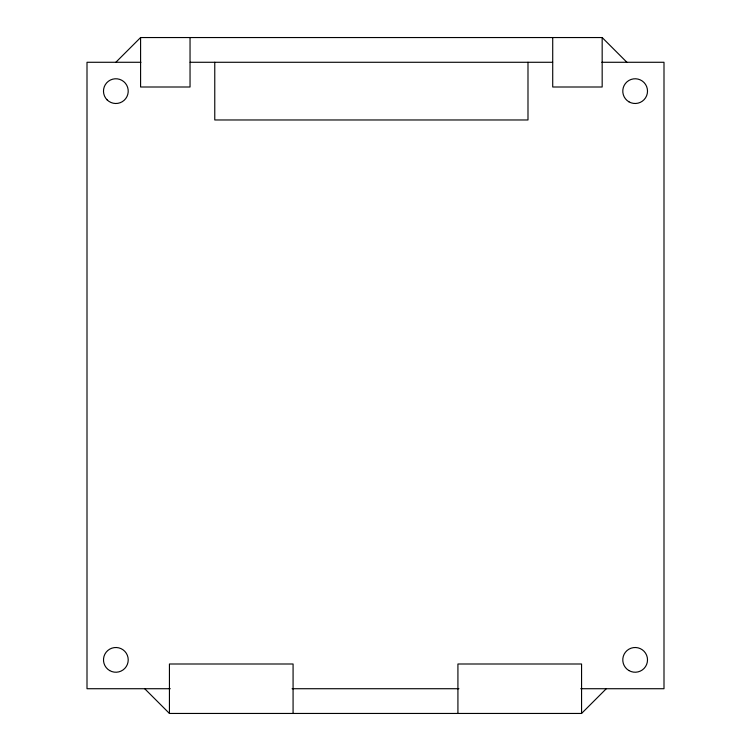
<?xml version="1.0" encoding="UTF-8"?>
<svg xmlns="http://www.w3.org/2000/svg" width="751" height="751" viewBox="0 0 751 751"><rect width="100%" height="100%" fill="white"/><g stroke="black" fill="none" stroke-linecap="round" stroke-linejoin="round"><path stroke-width="1.13" d="M115.851 62.277L140.587 37.55L602.171 37.55L626.897 62.277M144.708 688.723L169.435 713.45L581.565 713.45L606.292 688.723M140.953 62.277L87.003 62.277L87.003 688.723L170.27 688.723M190.153 62.277L552.614 62.277M601.842 62.277L663.997 62.277L663.997 688.723L580.73 688.723M292.092 688.723L458.936 688.723M602.171 37.55L602.171 87.003L552.717 87.003L552.717 37.55M581.565 713.45L581.565 663.997L457.922 663.997L457.922 713.45M527.991 62.277L527.991 119.972L214.767 119.972L214.767 62.277M293.078 713.45L293.078 663.997L169.435 663.997L169.435 713.45M190.041 37.55L190.041 87.003L140.587 87.003L140.587 37.55M628.962 670.577A12.363 12.363 0 0 0 647.512 659.876A12.363 12.363 0 0 0 628.962 649.164A12.363 12.363 0 0 0 628.962 670.577M109.674 670.577A12.363 12.363 0 0 0 128.224 659.876A12.363 12.363 0 0 0 109.674 649.164A12.363 12.363 0 0 0 109.674 670.577M628.962 101.836A12.363 12.363 0 0 0 647.512 91.124A12.363 12.363 0 0 0 628.962 80.423A12.363 12.363 0 0 0 628.962 101.836M107.111 99.874A12.363 12.363 0 0 0 127.801 94.326A12.363 12.363 0 0 0 112.659 79.184A12.363 12.363 0 0 0 107.111 99.874"/></g></svg>
